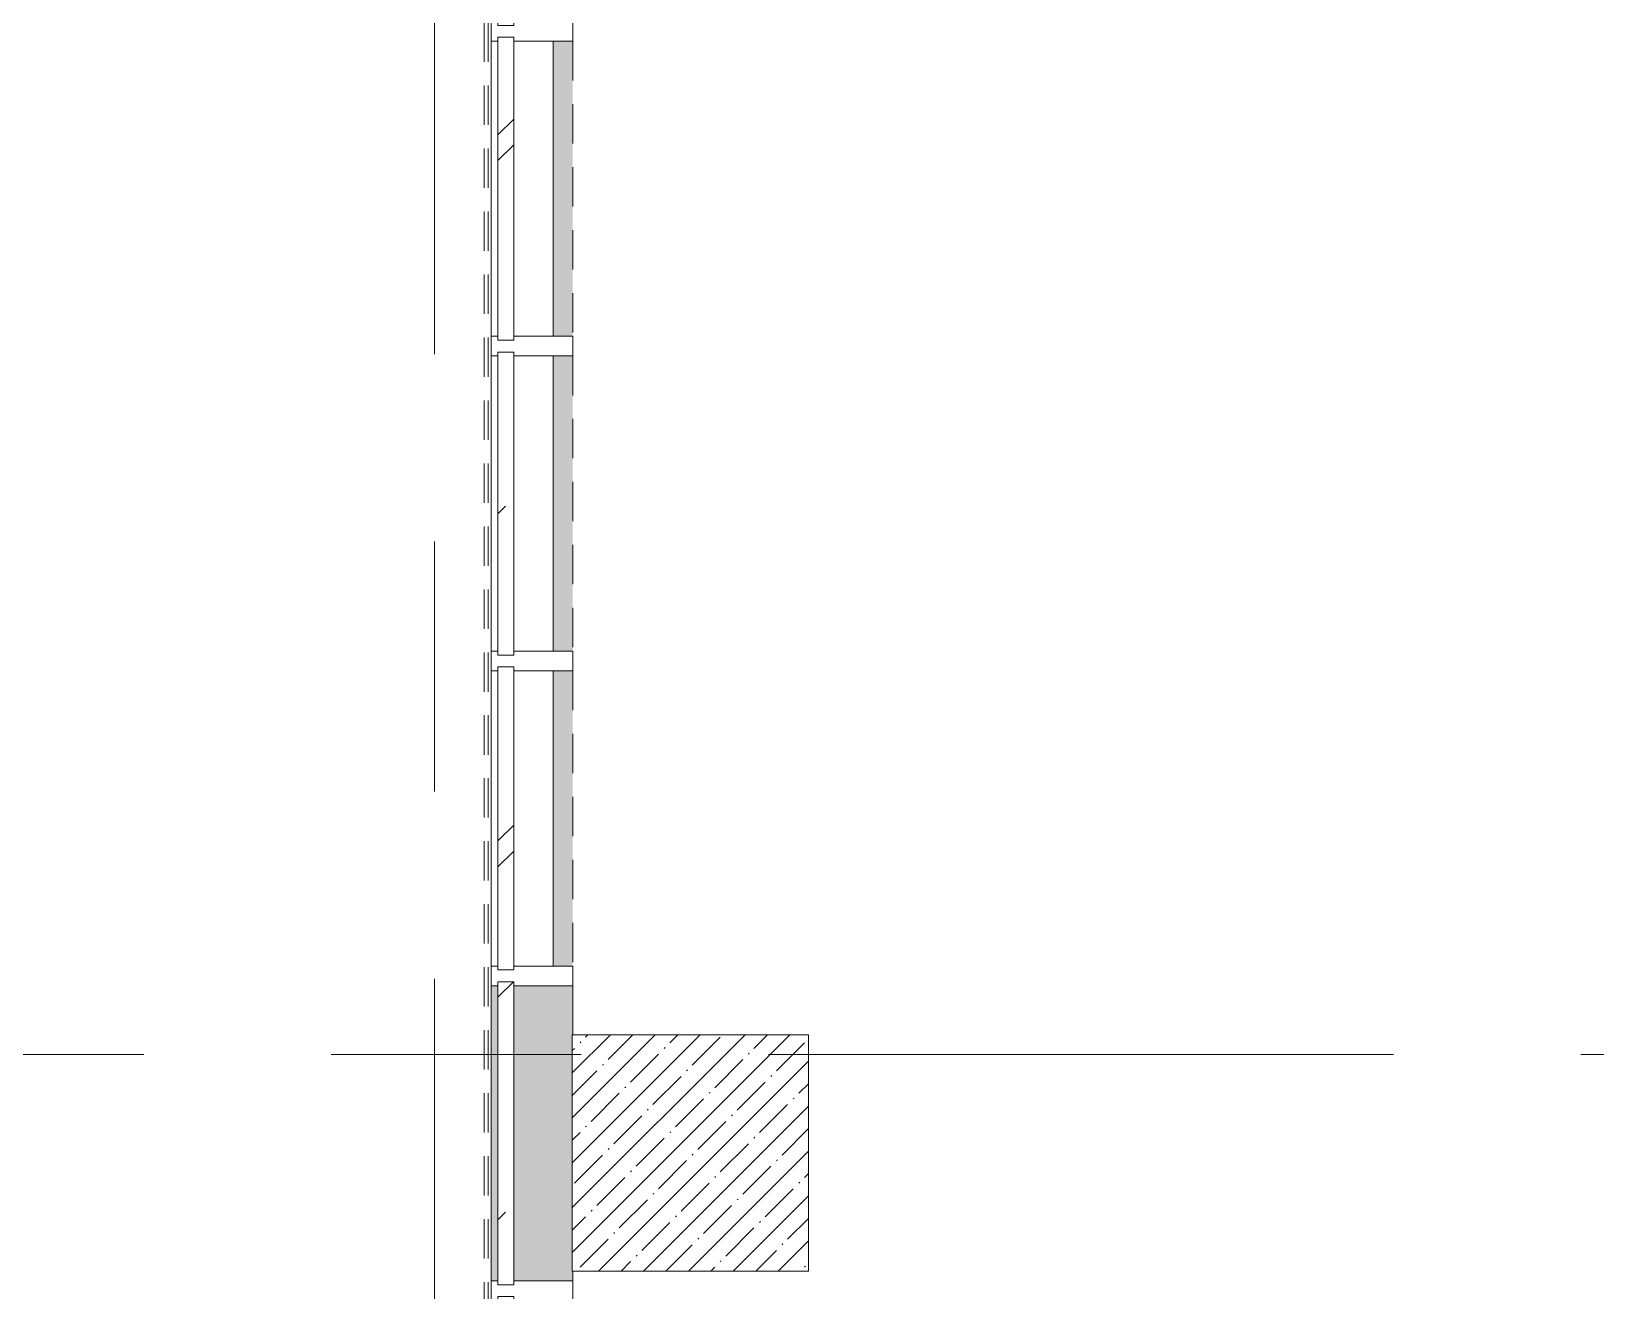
# Model space of a CAD drawing. Header units: millimetres. Extents: x -3129 to 197107, y -8553 to 29000.
# Drawn here: x 2685 to 6660, y 21550 to 24750 of the extents above; entities that cross this region are included whole.
import ezdxf

# ---------------------------------------------------------------- set-up
doc = ezdxf.new("R2010")
doc.units = ezdxf.units.MM
doc.linetypes.add('200_ШТРИХ__ш1_п0_6_', pattern=[160, 100, -60])
doc.linetypes.add('Осевая', pattern=[3175, 635, -476.25, 1587.5, -476.25])
for name, color, linetype, lineweight in [('A-DETL-MBND-1', 7, '200_ШТРИХ__ш1_п0_6_', 9), ('A-GLAZ-CURT', 7, 'Continuous', 9), ('A-GLAZ-CWMG', 7, 'Continuous', 9), ('S-COLS', 7, 'Continuous', 9), ('Оси-2', 7, 'Осевая', 9)]:
    doc.layers.add(name, color=color, linetype=linetype, lineweight=lineweight)
doc.layers.add('A-GLAZ-CWMG-1', color=7, linetype='Continuous', lineweight=9, true_color=0x383e42)

# ---------------------------------------------------------------- blocks, each defined once
blk = doc.blocks.new('Системная панель - Стекло - 40мм-V9-План монтажа стен и перегородок 2 этажа  в осях 1-12')
at = {"layer": 'A-GLAZ-CURT'}
h = blk.add_hatch(dxfattribs=at)
h.set_pattern_fill('FP_19', color=256, style=0, pattern_type=2)
h.set_pattern_definition([(135, (23450.12, -3971.1), (-282.843, -282.843), [200, -600]), (135, (23550.12, -4171.1), (-282.843, -282.843), [600, -200]), (135, (23650.12, -3771.1), (-282.843, -282.843), [200, -600])])
h.paths.add_polyline_path([(385, 40), (-385, 40), (-385, 0), (385, 0)])
for p, q in [((385, 40), (-385, 40)), ((-385, 40), (-385, 0)), ((385, 0), (385, 40)), ((-385, 0), (385, 0))]:
    blk.add_line(p, q, dxfattribs=at)
blk = doc.blocks.new('Прямоугольный импост - Импост структурный с накладкой - 190мм-22856798-План монтажа стен и перегородок 2 этажа  в осях 1-12')
at = {"layer": 'A-GLAZ-CWMG'}
for p, q in [((-25, 0), (-25, 17)), ((-25, 17), (25, 17)), ((-15, 0), (-25, 0)), ((-15, -40), (-15, 0)), ((25, 0), (15, 0)), ((15, 0), (15, -40)), ((25, 17), (25, 0)), ((-25, -190), (-25, -40)), ((-25, -40), (-15, -40)), ((15, -40), (25, -40)), ((25, -40), (25, -190)), ((25, -190), (-25, -190))]:
    blk.add_line(p, q, dxfattribs=at)
blk = doc.blocks.new('Прямоугольный импост - Импост структурный с накладкой - 160мм-22858437-План монтажа стен и перегородок 2 этажа  в осях 1-12')
at = {"layer": 'A-GLAZ-CWMG'}
for p, q in [((3854.1, 23925.1), (3854.1, 23175.1)), ((4011.1, 23925.1), (4011.1, 23175.1))]:
    blk.add_line(p, q, dxfattribs=at)
blk = doc.blocks.new('Системная панель - Стекло - 40мм-V10-План монтажа стен и перегородок 2 этажа  в осях 1-12')
at = {"layer": 'A-GLAZ-CURT'}
h = blk.add_hatch(dxfattribs=at)
h.set_pattern_fill('FP_21', color=256, style=0, pattern_type=2)
h.set_pattern_definition([(135, (22650.12, -3971.1), (-282.843, -282.843), [200, -600]), (135, (22750.12, -4171.1), (-282.843, -282.843), [600, -200]), (135, (22850.12, -3771.1), (-282.843, -282.843), [200, -600])])
h.paths.add_polyline_path([(385, 40), (-385, 40), (-385, 0), (385, 0)])
for p, q in [((385, 40), (-385, 40)), ((-385, 40), (-385, 0)), ((385, 0), (385, 40)), ((-385, 0), (385, 0))]:
    blk.add_line(p, q, dxfattribs=at)
blk = doc.blocks.new('Системная панель - Стекло - 40мм-V11-План монтажа стен и перегородок 2 этажа  в осях 1-12')
at = {"layer": 'A-GLAZ-CURT'}
h = blk.add_hatch(dxfattribs=at)
h.set_pattern_fill('FP_22', color=256, style=0, pattern_type=2)
h.set_pattern_definition([(135, (24250.12, -3971.1), (-282.843, -282.843), [200, -600]), (135, (24350.12, -4171.1), (-282.843, -282.843), [600, -200]), (135, (24450.12, -3771.1), (-282.843, -282.843), [200, -600])])
h.paths.add_polyline_path([(385, 40), (-385, 40), (-385, 0), (385, 0)])
for p, q in [((385, 40), (-385, 40)), ((-385, 40), (-385, 0)), ((385, 0), (385, 40)), ((-385, 0), (385, 0))]:
    blk.add_line(p, q, dxfattribs=at)
blk = doc.blocks.new('BSC_Колонна _Прямоугольная - 600х600-V52-План монтажа стен и перегородок 2 этажа  в осях 1-12')
at = {"layer": 'S-COLS'}
h = blk.add_hatch(dxfattribs=at)
h.set_pattern_fill('FP_66', color=256, style=0, pattern_type=2)
h.set_pattern_definition([(45, (-4360, -21900), (-57.02463, 57.02463), []), (45, (-4302.975, -21900), (-57.02463, 57.02463), [100.806, -20.161, 3.353, -16.808])])
h.paths.add_polyline_path([(-245.2, -300), (300, -300), (300, 300), (-300, 300), (-300, -300)])
for p, q in [((300, 300), (-300, 300)), ((-300, 300), (-300, -300)), ((300, -300), (300, 300)), ((-300, -300), (300, -300))]:
    blk.add_line(p, q, dxfattribs=at)
blk = doc.blocks.new('Системная панель - Стекло - 40мм-V58-План монтажа стен и перегородок 2 этажа  в осях 1-12')
at = {"layer": 'A-GLAZ-CURT'}
h = blk.add_hatch(dxfattribs=at)
h.set_pattern_fill('FP_73', color=256, style=0, pattern_type=2)
h.set_pattern_definition([(135, (21850.12, -3971.1), (-282.843, -282.843), [200, -600]), (135, (21950.12, -4171.1), (-282.843, -282.843), [600, -200]), (135, (22050.12, -3771.1), (-282.843, -282.843), [200, -600])])
h.paths.add_polyline_path([(385, 40), (-385, 40), (-385, 0), (385, 0)])
for p, q in [((385, 40), (-385, 40)), ((-385, 40), (-385, 0)), ((385, 0), (385, 40)), ((-385, 0), (385, 0))]:
    blk.add_line(p, q, dxfattribs=at)
blk = doc.blocks.new('Прямоугольный импост - Импост структурный с накладкой - 190мм-V59-План монтажа стен и перегородок 2 этажа  в осях 1-12')
at = {"layer": 'A-GLAZ-CWMG-1'}
for points in [[(3871.1, 21575.1), (3871.1, 22325.1), (3854.1, 22325.1), (3854.1, 21575.1)], [(4061.1, 21575.1), (4060, 22325.1), (3911.1, 22325.1), (3911.1, 21575.1), (4060, 21575.1)]]:
    blk.add_hatch(color=256, dxfattribs=at).paths.add_polyline_path(points)
at = {"layer": 'A-GLAZ-CWMG'}
for p, q in [((3854.1, 22325.1), (3854.1, 21575.1)), ((4061.1, 22325.1), (4061.1, 22200)), ((4061.1, 21600), (4061.1, 21575.1))]:
    blk.add_line(p, q, dxfattribs=at)
blk = doc.blocks.new('Прямоугольный импост - Импост структурный с накладкой - 170мм-23186685-План монтажа стен и перегородок 2 этажа  в осях 1-12')
at = {"layer": 'A-DETL-MBND-1'}
for p, q in [((3836.1, 20672.1), (3836.1, 27150.1)), ((3846.1, 20672.1), (3846.1, 27150.1))]:
    blk.add_line(p, q, dxfattribs=at)
blk = doc.blocks.new('Прямоугольный импост - Импост структурный с накладкой - 190мм-V72-План монтажа стен и перегородок 2 этажа  в осях 1-12')
at = {"layer": 'A-DETL-MBND-1'}
blk.add_hatch(color=256, dxfattribs=at).paths.add_polyline_path([(4061.1, 23975.1), (4061.1, 24725.1), (4011.1, 24725.1), (4011.1, 23975.1)])
blk.add_line((4061.1, 24725.1), (4061.1, 23975.1), dxfattribs=at)

msp = doc.modelspace()

# ---------------------------------------------------------------- linework, layer by layer
at = {"layer": 'Оси-2'}
for p, q in [((3710, 593.7), (3710, 24898.1)), ((272.4, 22150), (35990, 22150))]:
    msp.add_line(p, q, dxfattribs=at)

# ---------------------------------------------------------------- block references
at = {"layer": 'A-DETL-MBND-1'}
for name, p in [('Прямоугольный импост - Импост структурный с накладкой - 170мм-23186685-План монтажа стен и перегородок 2 этажа  в осях 1-12', (0, 0)), ('Прямоугольный импост - Импост структурный с накладкой - 190мм-V72-План монтажа стен и перегородок 2 этажа  в осях 1-12', (0, 0)), ('Прямоугольный импост - Импост структурный с накладкой - 190мм-V72-План монтажа стен и перегородок 2 этажа  в осях 1-12', (0, -800)), ('Прямоугольный импост - Импост структурный с накладкой - 190мм-V72-План монтажа стен и перегородок 2 этажа  в осях 1-12', (0, -1600))]:
    msp.add_blockref(name, p, dxfattribs=at)
at = {"layer": 'A-GLAZ-CURT', "rotation": 269.9999999999999}
for name, p in [('Системная панель - Стекло - 40мм-V11-План монтажа стен и перегородок 2 этажа  в осях 1-12', (3871.1, 24350.1)), ('Системная панель - Стекло - 40мм-V9-План монтажа стен и перегородок 2 этажа  в осях 1-12', (3871.1, 23550.1)), ('Системная панель - Стекло - 40мм-V10-План монтажа стен и перегородок 2 этажа  в осях 1-12', (3871.1, 22750.1)), ('Системная панель - Стекло - 40мм-V58-План монтажа стен и перегородок 2 этажа  в осях 1-12', (3871.1, 21950.1))]:
    msp.add_blockref(name, p, dxfattribs=at)
at = {"layer": 'A-GLAZ-CWMG', "extrusion": (0, 0, -1), "rotation": 270.0000000000001}
for p in [(-3871.1, 24750.1), (-3871.1, 23950.1), (-3871.1, 23150.1), (-3871.1, 22350.1), (-3871.1, 21550.1)]:
    msp.add_blockref('Прямоугольный импост - Импост структурный с накладкой - 190мм-22856798-План монтажа стен и перегородок 2 этажа  в осях 1-12', p, dxfattribs=at)
at = {"layer": 'A-GLAZ-CWMG'}
for name, p in [('Прямоугольный импост - Импост структурный с накладкой - 160мм-22858437-План монтажа стен и перегородок 2 этажа  в осях 1-12', (0, 800)), ('Прямоугольный импост - Импост структурный с накладкой - 160мм-22858437-План монтажа стен и перегородок 2 этажа  в осях 1-12', (0, 0)), ('Прямоугольный импост - Импост структурный с накладкой - 160мм-22858437-План монтажа стен и перегородок 2 этажа  в осях 1-12', (0, -800)), ('Прямоугольный импост - Импост структурный с накладкой - 190мм-V59-План монтажа стен и перегородок 2 этажа  в осях 1-12', (0, 0))]:
    msp.add_blockref(name, p, dxfattribs=at)
at = {"layer": 'S-COLS'}
msp.add_blockref('BSC_Колонна _Прямоугольная - 600х600-V52-План монтажа стен и перегородок 2 этажа  в осях 1-12', (4360, 21900), dxfattribs=at)

doc.saveas('drawing.dxf')
